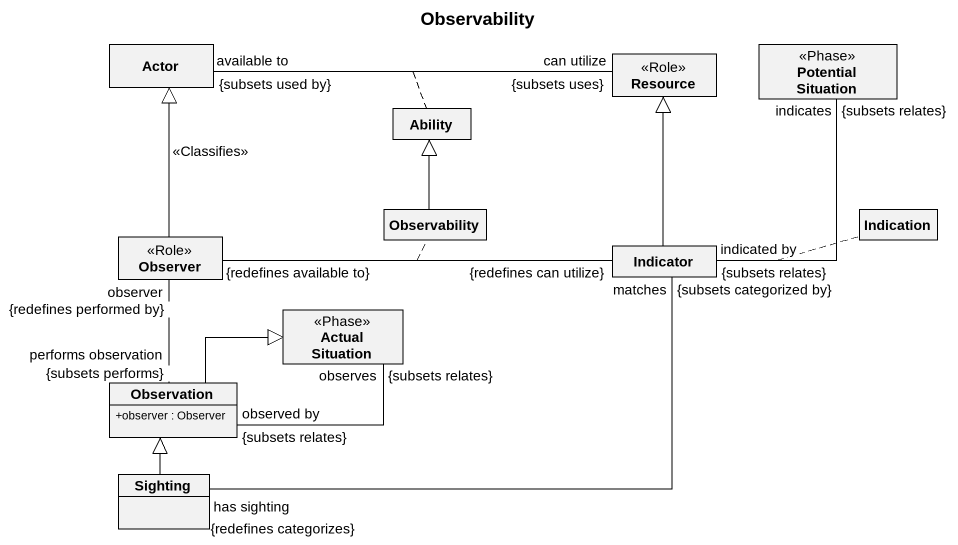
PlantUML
@startuml
title Observability
hide circle
hide empty members
skinparam classAttributeIconSize 0
class "Actor" as Actor_
class "Potential Situation" as Potential_Situation <<Phase>>
class Ability
class Resource <<Role>>
class Observability
class Indication
class Observer <<Role>>
class Indicator
class "Actual Situation" as Actual_Situation <<Phase>>
class Observation {
  +observer : Observer
}
class Sighting
Resource "can utilize\n{subsets uses}" -left- "available to\n{subsets used by}" Actor_
(Resource, Actor_) .. Ability
Observability -up-|> Ability
Observer -up-|> Actor_ : <<Classifies>>
Observer "{redefines available to}" -right- "{redefines can utilize}" Indicator
(Observer, Indicator) .. Observability
Indicator "indicated by\n{subsets relates}" -up- "indicates\n{subsets relates}" Potential_Situation
(Indicator, Potential_Situation) .. Indication
Indicator -up-|> Resource
Observation "performs observation\n{subsets performs}" -up- "observer\n{redefines performed by}" Observer
Observation "observed by\n{subsets relates}" -right- "observes\n{subsets relates}" Actual_Situation
Observation -right-|> Actual_Situation
Sighting "has sighting\n{redefines categorizes}" -right- "matches\n{subsets categorized by}" Indicator
Sighting -up-|> Observation
@enduml
